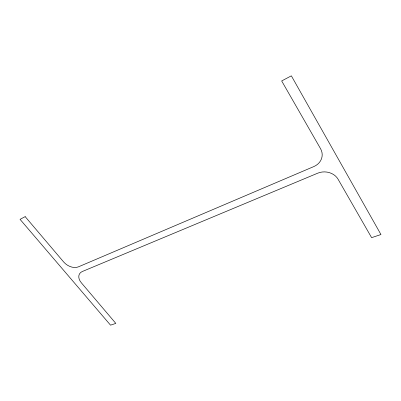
<?xml version="1.0" encoding="UTF-8"?>
<svg xmlns="http://www.w3.org/2000/svg" width="401" height="401" viewBox="0 0 401 401"><rect width="100%" height="100%" fill="white"/><g stroke="black" fill="none" stroke-linecap="round" stroke-linejoin="round"><path stroke-width="0.6" d="M25.173 216.64L20.05 219.347L110.541 325.166L115.819 323.396L81.338 282.785A11.203 7.589 30.6 0 1 82.295 271.517L317.732 173.177A14.982 12.611 3.5 0 1 338.063 179.202L371.612 237.658L380.95 234.53L291.352 75.834L281.677 80.952L320.549 148.691A15.208 13.343 4.2 0 1 313.848 166.56L78.38 266.86A11.459 7.835 32.9 0 1 63.659 261.968L25.173 216.64"/></g></svg>
